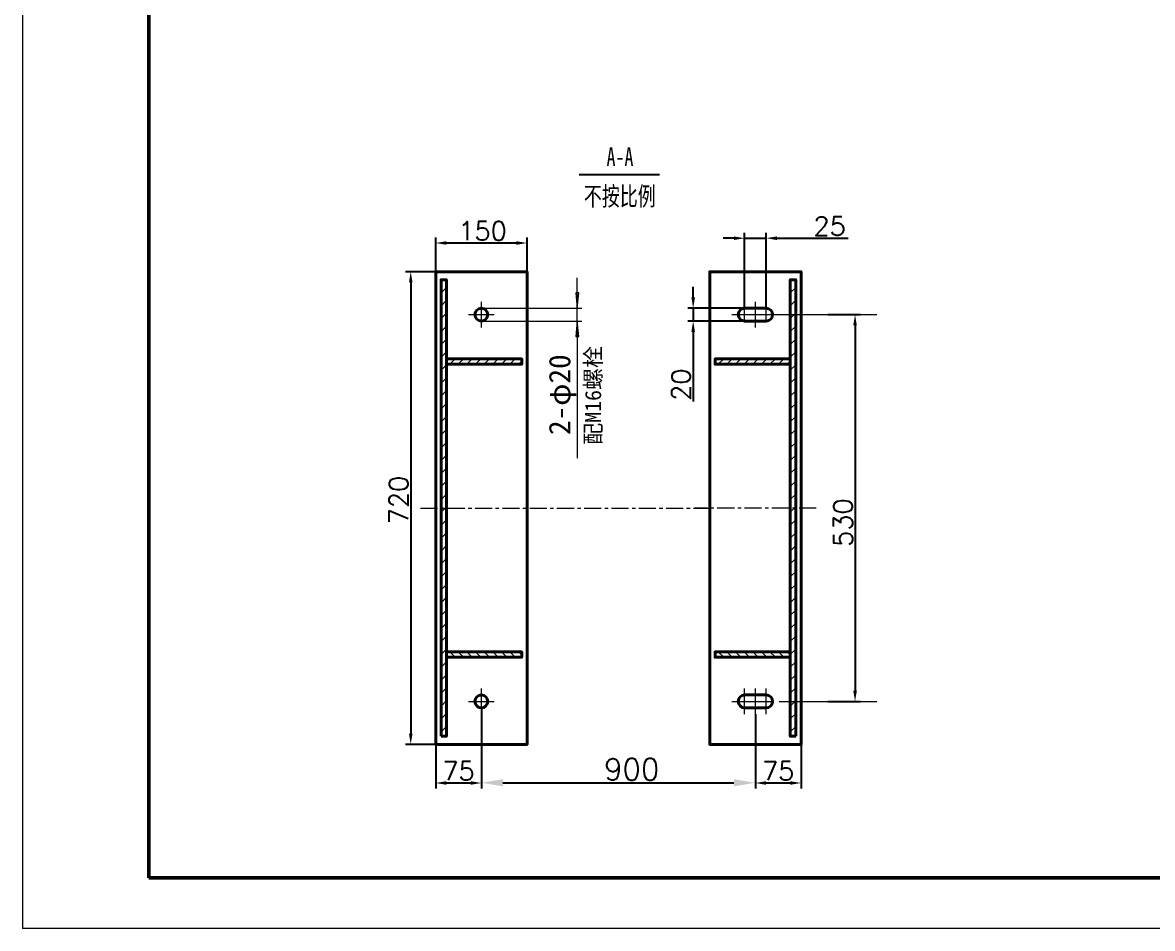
# Model space of a CAD drawing. Header units: millimetres. Extents: x 31396 to 1804389, y -22328 to 1387.
# Drawn here: x 1798805 to 1800908, y -22328 to -20642 of the extents above; entities that cross this region are included whole.
import ezdxf
from ezdxf.enums import TextEntityAlignment as Align

# ---------------------------------------------------------------- set-up
doc = ezdxf.new("R2010")
doc.units = ezdxf.units.MM
doc.linetypes.add('CENTER', pattern=[50.8, 31.75, -6.35, 6.35, -6.35])
doc.linetypes.add('CENTER2', pattern=[28.575, 19.05, -3.175, 3.175, -3.175])
doc.layers.get('Defpoints').update_dxf_attribs({"lineweight": 18})
doc.layers.add('1', color=1, linetype='Continuous', lineweight=18)
doc.layers.add('4', color=1, linetype='CENTER', lineweight=18)
doc.layers.add('TITLE', color=12, linetype='Continuous')
doc.styles.add('H1', font='', dxfattribs={"height": 45})
doc.styles.get("Standard").update_dxf_attribs({"font": 'txt', "bigfont": 'gbcbig.shx'})
doc.styles.get('H1').set_extended_font_data('SimSun')
doc.dimstyles.new('35基本式样', dxfattribs={"dimtxt": 40, "dimasz": 40, "dimexe": 10, "dimexo": 0, "dimgap": 5, "dimtad": 1, "dimdec": 0, "dimdsep": 46, "dimtxsty": 'Standard', "dimcen": 0, "dimclrd": 1, "dimclre": 1, "dimclrt": 1, "dimadec": 0, "dimazin": 0, "dimtfac": 1, "dimtdec": 0, "dimtmove": 0, "dimatfit": 3, "dimfxl": 10, "dimarcsym": 0})

# ---------------------------------------------------------------- blocks, each defined once
blk = doc.blocks.new('*D147')
at = {"color": 1, "lineweight": -2, "transparency": 16777216}
for p, q in [((1800304.3, -21185.8), (1800364.8, -21185.8)), ((1800354.8, -21205.8), (1800354.8, -21885.8)), ((1800304.3, -21905.8), (1800364.8, -21905.8))]:
    blk.add_line(p, q, dxfattribs=at)
at = {"color": 1, "lineweight": 20, "transparency": 16777216}
for points in [[(1800351.5, -21205.8), (1800358.2, -21205.8), (1800354.8, -21185.8)], [(1800351.5, -21885.8), (1800358.2, -21885.8), (1800354.8, -21905.8)]]:
    blk.add_solid(points, dxfattribs=at)
at = {"layer": 'Defpoints', "color": 0, "lineweight": 20, "transparency": 16777216}
for p in [(1800304.3, -21185.8), (1800304.3, -21905.8), (1800354.8, -21905.8)]:
    blk.add_point(p, dxfattribs=at)
at = {"color": 1, "lineweight": 20, "transparency": 16777216, "insert": (1800332.3, -21572.9), "char_height": 35, "attachment_point": 5, "rotation": 90}
blk.add_mtext('530', dxfattribs=at)
blk = doc.blocks.new('*D121')
at = {"color": 1, "lineweight": -2, "transparency": 16777216}
for p, q in [((1799574.3, -21105.9), (1799517.8, -21105.9)), ((1799527.8, -21125.9), (1799527.8, -21965.7)), ((1799574.3, -21985.7), (1799517.8, -21985.7))]:
    blk.add_line(p, q, dxfattribs=at)
at = {"color": 1, "lineweight": 20, "transparency": 16777216}
for points in [[(1799524.5, -21125.9), (1799531.2, -21125.9), (1799527.8, -21105.9)], [(1799524.5, -21965.7), (1799531.2, -21965.7), (1799527.8, -21985.7)]]:
    blk.add_solid(points, dxfattribs=at)
at = {"layer": 'Defpoints', "color": 0, "lineweight": 20, "transparency": 16777216}
for p in [(1799574.3, -21105.9), (1799527.8, -21985.7), (1799574.3, -21985.7)]:
    blk.add_point(p, dxfattribs=at)
at = {"color": 1, "lineweight": 20, "transparency": 16777216, "insert": (1799505.3, -21530.8), "char_height": 35, "attachment_point": 5, "rotation": 90}
blk.add_mtext('720', dxfattribs=at)
blk = doc.blocks.new('*D148')
at = {"color": 1, "lineweight": -2, "transparency": 16777216}
for p, q in [((1799574.3, -21105.9), (1799574.3, -21042.4)), ((1799744.3, -21105.9), (1799744.3, -21042.4)), ((1799594.3, -21052.4), (1799724.3, -21052.4))]:
    blk.add_line(p, q, dxfattribs=at)
at = {"color": 1, "lineweight": 20, "transparency": 16777216}
for points in [[(1799594.3, -21049.1), (1799594.3, -21055.8), (1799574.3, -21052.4)], [(1799724.3, -21049.1), (1799724.3, -21055.8), (1799744.3, -21052.4)]]:
    blk.add_solid(points, dxfattribs=at)
at = {"layer": 'Defpoints', "color": 0, "lineweight": 20, "transparency": 16777216}
for p in [(1799744.3, -21052.4), (1799574.3, -21105.9), (1799744.3, -21105.9)]:
    blk.add_point(p, dxfattribs=at)
at = {"color": 1, "lineweight": 20, "transparency": 16777216, "insert": (1799661.6, -21029.9), "char_height": 35, "attachment_point": 5}
blk.add_mtext('150', dxfattribs=at)
blk = doc.blocks.new('*D149')
at = {"color": 1, "lineweight": -2, "transparency": 16777216}
for p, q in [((1799659.3, -21929.8), (1799659.3, -22067.6)), ((1799574.3, -21985.7), (1799574.3, -22067.6)), ((1799594.3, -22057.6), (1799639.3, -22057.6))]:
    blk.add_line(p, q, dxfattribs=at)
at = {"color": 1, "lineweight": 20, "transparency": 16777216}
for points in [[(1799594.3, -22054.3), (1799594.3, -22061), (1799574.3, -22057.6)], [(1799639.3, -22054.3), (1799639.3, -22061), (1799659.3, -22057.6)]]:
    blk.add_solid(points, dxfattribs=at)
at = {"layer": 'Defpoints', "color": 0, "lineweight": 20, "transparency": 16777216}
for p in [(1799659.3, -21929.8), (1799574.3, -21985.7), (1799659.3, -22057.6)]:
    blk.add_point(p, dxfattribs=at)
at = {"color": 1, "lineweight": 20, "transparency": 16777216, "insert": (1799616.8, -22035.1), "char_height": 35, "attachment_point": 5}
blk.add_mtext('75', dxfattribs=at)
blk = doc.blocks.new('*D122')
at = {"color": 1, "lineweight": -2, "transparency": 16777216}
for p, q in [((1800169.3, -21929.8), (1800169.3, -22067.6)), ((1800254.3, -21929.8), (1800254.3, -22067.6)), ((1800189.3, -22057.6), (1800234.3, -22057.6))]:
    blk.add_line(p, q, dxfattribs=at)
at = {"color": 1, "lineweight": 20, "transparency": 16777216}
for points in [[(1800189.3, -22054.3), (1800189.3, -22061), (1800169.3, -22057.6)], [(1800234.3, -22054.3), (1800234.3, -22061), (1800254.3, -22057.6)]]:
    blk.add_solid(points, dxfattribs=at)
at = {"layer": 'Defpoints', "color": 0, "lineweight": 20, "transparency": 16777216}
for p in [(1800169.3, -21929.8), (1800254.3, -21929.8), (1800254.3, -22057.6)]:
    blk.add_point(p, dxfattribs=at)
at = {"color": 1, "lineweight": 20, "transparency": 16777216, "insert": (1800211.8, -22035.1), "char_height": 35, "attachment_point": 5}
blk.add_mtext('75', dxfattribs=at)
blk = doc.blocks.new('*D150')
at = {"color": 1, "lineweight": -2, "transparency": 16777216}
for p, q in [((1800053.5, -21153.8), (1800053.5, -21133.8)), ((1800169.3, -21173.8), (1800043.5, -21173.8)), ((1800053.5, -21173.8), (1800053.5, -21197.8)), ((1800169.3, -21197.8), (1800043.5, -21197.8)), ((1800053.5, -21217.8), (1800053.5, -21347.4))]:
    blk.add_line(p, q, dxfattribs=at)
at = {"color": 1, "lineweight": 20, "transparency": 16777216}
for points in [[(1800050.2, -21153.8), (1800056.9, -21153.8), (1800053.5, -21173.8)], [(1800050.2, -21217.8), (1800056.9, -21217.8), (1800053.5, -21197.8)]]:
    blk.add_solid(points, dxfattribs=at)
at = {"layer": 'Defpoints', "color": 0, "lineweight": 20, "transparency": 16777216}
for p in [(1800169.3, -21173.8), (1800053.5, -21197.8), (1800169.3, -21197.8)]:
    blk.add_point(p, dxfattribs=at)
at = {"color": 1, "lineweight": 20, "transparency": 16777216, "insert": (1800031, -21316.2), "char_height": 35, "attachment_point": 5, "rotation": 90}
blk.add_mtext('20', dxfattribs=at)
blk = doc.blocks.new('*D151')
at = {"color": 1, "lineweight": -2, "transparency": 16777216}
for p, q in [((1800129.3, -21043.5), (1800109.3, -21043.5)), ((1800149.3, -21173.8), (1800149.3, -21033.5)), ((1800149.3, -21043.5), (1800189.3, -21043.5)), ((1800189.3, -21173.8), (1800189.3, -21033.5)), ((1800209.3, -21043.5), (1800341.8, -21043.5))]:
    blk.add_line(p, q, dxfattribs=at)
at = {"color": 1, "lineweight": 20, "transparency": 16777216}
for points in [[(1800129.3, -21040.2), (1800129.3, -21046.9), (1800149.3, -21043.5)], [(1800209.3, -21040.2), (1800209.3, -21046.9), (1800189.3, -21043.5)]]:
    blk.add_solid(points, dxfattribs=at)
at = {"layer": 'Defpoints', "color": 0, "lineweight": 20, "transparency": 16777216}
for p in [(1800189.3, -21043.5), (1800149.3, -21173.8), (1800189.3, -21173.8)]:
    blk.add_point(p, dxfattribs=at)
at = {"color": 1, "lineweight": 20, "transparency": 16777216, "insert": (1800307.6, -21021), "char_height": 35, "attachment_point": 5}
blk.add_mtext('25', dxfattribs=at)
blk = doc.blocks.new('*D152')
at = {"color": 1, "lineweight": -2, "transparency": 16777216}
for p, q in [((1799659.3, -21917.8), (1799659.3, -22067.2)), ((1800169.3, -21929.8), (1800169.3, -22067.2)), ((1799699.3, -22057.2), (1800129.3, -22057.2))]:
    blk.add_line(p, q, dxfattribs=at)
at = {"color": 1, "lineweight": 20, "transparency": 16777216}
for points in [[(1799699.3, -22050.5), (1799699.3, -22063.8), (1799659.3, -22057.2)], [(1800129.3, -22050.5), (1800129.3, -22063.8), (1800169.3, -22057.2)]]:
    blk.add_solid(points, dxfattribs=at)
at = {"layer": 'Defpoints', "color": 0, "lineweight": 20, "transparency": 16777216}
for p in [(1799659.3, -21917.8), (1800169.3, -21929.8), (1800169.3, -22057.2)]:
    blk.add_point(p, dxfattribs=at)
at = {"color": 1, "lineweight": 20, "transparency": 16777216, "insert": (1799939.2, -22032.2), "char_height": 40, "attachment_point": 5}
blk.add_mtext('900', dxfattribs=at)

msp = doc.modelspace()

# ---------------------------------------------------------------- linework, layer by layer
at = {"color": 1, "linetype": 'CENTER2', "lineweight": 20, "ltscale": 4}
for p, q in [((1799659.3, -21209.8), (1799659.3, -21161.8)), ((1799635.3, -21185.8), (1799683.3, -21185.8)), ((1799659.3, -21929.8), (1799659.3, -21881.8)), ((1800149.3, -21929.8), (1800149.3, -21881.8)), ((1800189.3, -21929.8), (1800189.3, -21881.8)), ((1799635.3, -21905.8), (1799683.3, -21905.8)), ((1800125.3, -21905.8), (1800213.3, -21905.8))]:
    msp.add_line(p, q, dxfattribs=at)
at = {"lineweight": 40}
for p, q in [((1800189.3, -21173.8), (1800149.3, -21173.8)), ((1800189.3, -21197.8), (1800149.3, -21197.8)), ((1800189.3, -21893.8), (1800149.3, -21893.8)), ((1800189.3, -21917.8), (1800149.3, -21917.8))]:
    msp.add_line(p, q, dxfattribs=at)
for points in [[(1799574.3, -21985.7), (1799574.3, -21105.9), (1799744.3, -21105.9), (1799744.3, -21985.7)], [(1800254.3, -21985.7), (1800254.3, -21105.9), (1800084.3, -21105.9), (1800084.3, -21985.7)], [(1799584.3, -21970.7), (1799584.3, -21120.9), (1799594.3, -21120.9), (1799594.3, -21970.7)], [(1800244.3, -21970.7), (1800244.3, -21120.9), (1800234.3, -21120.9), (1800234.3, -21970.7)], [(1799594.3, -21278.1), (1799594.3, -21268.1), (1799734.3, -21268.1), (1799734.3, -21278.1)], [(1800234.3, -21278.1), (1800234.3, -21268.1), (1800094.3, -21268.1), (1800094.3, -21278.1)], [(1799594.3, -21813.5), (1799594.3, -21823.5), (1799734.3, -21823.5), (1799734.3, -21813.5)], [(1800234.3, -21813.5), (1800234.3, -21823.5), (1800094.3, -21823.5), (1800094.3, -21813.5)]]:
    msp.add_lwpolyline(points, close=True, dxfattribs=at)
for centre in [(1799659.3, -21185.8), (1799659.3, -21905.8)]:
    msp.add_circle(centre, 12, dxfattribs=at)
for centre, start, end in [((1800149.3, -21185.8), 90, 270), ((1800189.3, -21185.8), 270, 90), ((1800149.3, -21905.8), 90, 270), ((1800189.3, -21905.8), 270, 90)]:
    msp.add_arc(centre, 12, start, end, dxfattribs=at)
at = {"layer": '1'}
for p, q in [((1799594.3, -21135), (1799584.3, -21145)), ((1800149.3, -21197.8), (1800149.3, -21149.8)), ((1800189.3, -21197.8), (1800189.3, -21149.8)), ((1800244.3, -21135), (1800234.3, -21145)), ((1799584.3, -21169.1), (1799594.3, -21159.1)), ((1799659.3, -21173.8), (1799846.3, -21173.8)), ((1799837.8, -21197.8), (1799837.8, -21173.8)), ((1800169.3, -21209.8), (1800169.3, -21161.8)), ((1800234.3, -21169.1), (1800244.3, -21159.1)), ((1799594.3, -21183.1), (1799584.3, -21193.1)), ((1800125.3, -21185.8), (1800213.3, -21185.8)), ((1800213.3, -21185.8), (1800395.4, -21185.8)), ((1800244.3, -21183.1), (1800234.3, -21193.1)), ((1799584.3, -21217.1), (1799594.3, -21207.1)), ((1799659.3, -21197.8), (1799846.3, -21197.8)), ((1799837.8, -21197.8), (1799837.8, -21452.7)), ((1800234.3, -21217.1), (1800244.3, -21207.1)), ((1799594.3, -21231.2), (1799584.3, -21241.2)), ((1800244.3, -21231.2), (1800234.3, -21241.2)), ((1799584.3, -21265.2), (1799594.3, -21255.2)), ((1800234.3, -21265.2), (1800244.3, -21255.2)), ((1799594.3, -21279.3), (1799584.3, -21289.3)), ((1799610.3, -21268.1), (1799600.3, -21278.1)), ((1799616.3, -21278.1), (1799626.3, -21268.1)), ((1799642.4, -21268.1), (1799632.4, -21278.1)), ((1799648.4, -21278.1), (1799658.4, -21268.1)), ((1799674.4, -21268.1), (1799664.4, -21278.1)), ((1799680.5, -21278.1), (1799690.5, -21268.1)), ((1799706.5, -21268.1), (1799696.5, -21278.1)), ((1799712.5, -21278.1), (1799722.5, -21268.1)), ((1799734.3, -21272.4), (1799728.5, -21278.1)), ((1800110.3, -21268.1), (1800100.3, -21278.1)), ((1800116.4, -21278.1), (1800126.4, -21268.1)), ((1800142.4, -21268.1), (1800132.4, -21278.1)), ((1800148.4, -21278.1), (1800158.4, -21268.1)), ((1800174.5, -21268.1), (1800164.5, -21278.1)), ((1800180.5, -21278.1), (1800190.5, -21268.1)), ((1800206.5, -21268.1), (1800196.5, -21278.1)), ((1800212.5, -21278.1), (1800222.5, -21268.1)), ((1800234.3, -21272.4), (1800228.6, -21278.1)), ((1800244.3, -21279.3), (1800234.3, -21289.3)), ((1799584.3, -21313.3), (1799594.3, -21303.3)), ((1800234.3, -21313.3), (1800244.3, -21303.3)), ((1799594.3, -21327.3), (1799584.3, -21337.3)), ((1800244.3, -21327.4), (1800234.3, -21337.4)), ((1799584.3, -21361.4), (1799594.3, -21351.4)), ((1800234.3, -21361.4), (1800244.3, -21351.4)), ((1799594.3, -21375.4), (1799584.3, -21385.4)), ((1800244.3, -21375.4), (1800234.3, -21385.4)), ((1799584.3, -21409.5), (1799594.3, -21399.5)), ((1800234.3, -21409.5), (1800244.3, -21399.5)), ((1799594.3, -21423.5), (1799584.3, -21433.5)), ((1800244.3, -21423.5), (1800234.3, -21433.5)), ((1799584.3, -21457.6), (1799594.3, -21447.6)), ((1800234.3, -21457.6), (1800244.3, -21447.6)), ((1799594.3, -21471.6), (1799584.3, -21481.6)), ((1800244.3, -21471.6), (1800234.3, -21481.6)), ((1799584.3, -21505.6), (1799594.3, -21495.6)), ((1800234.3, -21505.6), (1800244.3, -21495.6)), ((1799594.3, -21519.7), (1799584.3, -21529.7)), ((1800244.3, -21519.7), (1800234.3, -21529.7)), ((1799584.3, -21553.7), (1799594.3, -21543.7)), ((1800234.3, -21553.7), (1800244.3, -21543.7)), ((1799594.3, -21567.8), (1799584.3, -21577.8)), ((1800244.3, -21567.8), (1800234.3, -21577.8)), ((1799584.3, -21601.8), (1799594.3, -21591.8)), ((1800234.3, -21601.8), (1800244.3, -21591.8)), ((1799594.3, -21615.8), (1799584.3, -21625.8)), ((1800244.3, -21615.8), (1800234.3, -21625.8)), ((1799584.3, -21649.9), (1799594.3, -21639.9)), ((1800234.3, -21649.9), (1800244.3, -21639.9)), ((1799594.3, -21663.9), (1799584.3, -21673.9)), ((1800244.3, -21663.9), (1800234.3, -21673.9)), ((1799584.3, -21698), (1799594.3, -21688)), ((1800234.3, -21698), (1800244.3, -21688)), ((1799594.3, -21712), (1799584.3, -21722)), ((1800244.3, -21712), (1800234.3, -21722)), ((1799584.3, -21746.1), (1799594.3, -21736.1)), ((1800234.3, -21746.1), (1800244.3, -21736.1)), ((1799594.3, -21760.1), (1799584.3, -21770.1)), ((1800244.3, -21760.1), (1800234.3, -21770.1)), ((1799584.3, -21794.1), (1799594.3, -21784.1)), ((1800234.3, -21794.1), (1800244.3, -21784.1)), ((1799594.3, -21808.2), (1799584.3, -21818.2)), ((1799610.3, -21823.5), (1799600.3, -21813.5)), ((1799616.3, -21813.5), (1799626.3, -21823.5)), ((1799642.4, -21823.5), (1799632.4, -21813.5)), ((1799648.4, -21813.5), (1799658.4, -21823.5)), ((1799674.4, -21823.5), (1799664.4, -21813.5)), ((1799680.5, -21813.5), (1799690.5, -21823.5)), ((1799706.5, -21823.5), (1799696.5, -21813.5)), ((1799712.5, -21813.5), (1799722.5, -21823.5)), ((1799734.3, -21819.3), (1799728.5, -21813.5)), ((1800110.3, -21823.5), (1800100.3, -21813.5)), ((1800116.4, -21813.5), (1800126.4, -21823.5)), ((1800142.4, -21823.5), (1800132.4, -21813.5)), ((1800148.4, -21813.5), (1800158.4, -21823.5)), ((1800174.5, -21823.5), (1800164.5, -21813.5)), ((1800180.5, -21813.5), (1800190.5, -21823.5)), ((1800206.5, -21823.5), (1800196.5, -21813.5)), ((1800212.5, -21813.5), (1800222.5, -21823.5)), ((1800234.3, -21819.2), (1800228.6, -21813.5)), ((1800244.3, -21808.2), (1800234.3, -21818.2)), ((1799584.3, -21842.2), (1799594.3, -21832.2)), ((1800234.3, -21842.2), (1800244.3, -21832.2)), ((1799594.3, -21856.3), (1799584.3, -21866.3)), ((1800244.3, -21856.3), (1800234.3, -21866.3)), ((1799584.3, -21890.3), (1799594.3, -21880.3)), ((1800169.3, -21929.8), (1800169.3, -21881.8)), ((1800234.3, -21890.3), (1800244.3, -21880.3)), ((1799594.3, -21904.3), (1799584.3, -21914.3)), ((1800213.3, -21905.8), (1800395.4, -21905.8)), ((1800244.3, -21904.3), (1800234.3, -21914.3)), ((1799584.3, -21938.4), (1799594.3, -21928.4)), ((1800234.3, -21938.4), (1800244.3, -21928.4)), ((1799594.3, -21952.4), (1799584.3, -21962.4)), ((1800244.3, -21952.4), (1800234.3, -21962.4))]:
    msp.add_line(p, q, dxfattribs=at)
for points in [[(1799837.8, -21173.8), (1799840.6, -21145.5), (1799835, -21145.5), (1799837.8, -21173.8), (1799837.8, -21117.2)], [(1799837.8, -21197.8), (1799835, -21226.2), (1799840.6, -21226.2), (1799837.8, -21197.8), (1799837.8, -21254.5)]]:
    msp.add_lwpolyline(points, dxfattribs=at)
for points in [[(1799837.8, -21173.8), (1799840.6, -21145.5), (1799835, -21145.5), (1799837.8, -21173.8)], [(1799837.8, -21197.8), (1799835, -21226.2), (1799840.6, -21226.2), (1799837.8, -21197.8)]]:
    msp.add_solid(points, dxfattribs=at)
at = {"layer": '4'}
for p, q in [((1799546, -21545.8), (1800084.3, -21545.8)), ((1800282.6, -21545.8), (1800055.9, -21545.8))]:
    msp.add_line(p, q, dxfattribs=at)
at = {"layer": 'TITLE', "color": 1, "lineweight": 13}
for p in [(1798805.4, -18380.3), (1804389, -22328.3)]:
    msp.add_line(p, (1798805.4, -22328.3), dxfattribs=at)
at = {"layer": 'TITLE', "color": 1, "lineweight": 50}
for p in [(1799040.4, -18474.3), (1804295, -22234.3)]:
    msp.add_line(p, (1799040.4, -22234.3), dxfattribs=at)
at = {"layer": 'TITLE', "color": 1}
msp.add_line((1799841.1, -20924.7), (1799991, -20924.7), dxfattribs=at)

# ---------------------------------------------------------------- texts
at = {"layer": '1', "style": 'H1'}
msp.add_text('配M16螺栓', height=30, rotation=90, dxfattribs=at).set_placement((1799882.2, -21244.2), align=Align.RIGHT)
msp.add_text('2-φ20', height=40, rotation=90, dxfattribs=at).set_placement((1799824.9, -21334.8), align=Align.CENTER)
at = {"layer": 'TITLE', "color": 1, "style": 'H1', "width": 0.7}
for s, p in [('A-A', (1799892.3, -20909.2)), ('不按比例', (1799850.1, -20982.8))]:
    msp.add_text(s, height=35, dxfattribs=at).set_placement(p)

# ---------------------------------------------------------------- dimensions: what is measured, and where the dimension line sits
at = {"lineweight": 20}
for base, p1, p2, text, picture, middle in [((1799744.3, -21052.4), (1799574.3, -21105.9), (1799744.3, -21105.9), '150', '*D148', (1799661.6, -21052.4)), ((1800189.3, -21043.5), (1800149.3, -21173.8), (1800189.3, -21173.8), '25', '*D151', (1800307.6, -21043.5)), ((1799659.3, -22057.6), (1799574.3, -21985.7), (1799659.3, -21929.8), '75', '*D149', (1799616.8, -22057.6)), ((1800254.3, -22057.6), (1800169.3, -21929.8), (1800254.3, -21929.8), '75', '*D122', (1800211.8, -22057.6))]:
    dim = msp.add_linear_dim(base=base, p1=p1, p2=p2, text=text, dimstyle='35基本式样', override={"dimtxt": 35, "dimasz": 20}, dxfattribs=at)
    dim.commit()
    dim.dimension.update_dxf_attribs({"geometry": picture, "text_midpoint": middle, "dimtype": 160})
for base, p1, p2, text, picture, middle in [((1799527.8, -21985.7), (1799574.3, -21105.9), (1799574.3, -21985.7), '720', '*D121', (1799527.8, -21530.8)), ((1800053.5, -21197.8), (1800169.3, -21173.8), (1800169.3, -21197.8), '20', '*D150', (1800053.5, -21316.2)), ((1800354.8, -21905.8), (1800304.3, -21185.8), (1800304.3, -21905.8), '530', '*D147', (1800354.8, -21572.9))]:
    dim = msp.add_linear_dim(base=base, p1=p1, p2=p2, angle=90, text=text, dimstyle='35基本式样', override={"dimtxt": 35, "dimasz": 20}, dxfattribs=at)
    dim.commit()
    dim.dimension.update_dxf_attribs({"geometry": picture, "text_midpoint": middle, "dimtype": 160})
at = {"color": 1, "lineweight": 20}
dim = msp.add_linear_dim(base=(1800169.3, -22057.2), p1=(1799659.3, -21917.8), p2=(1800169.3, -21929.8), text='900', dimstyle='35基本式样', dxfattribs=at)
dim.commit()
dim.dimension.update_dxf_attribs({"geometry": '*D152', "text_midpoint": (1799939.2, -22057.2), "dimtype": 160})

doc.saveas('drawing.dxf')
